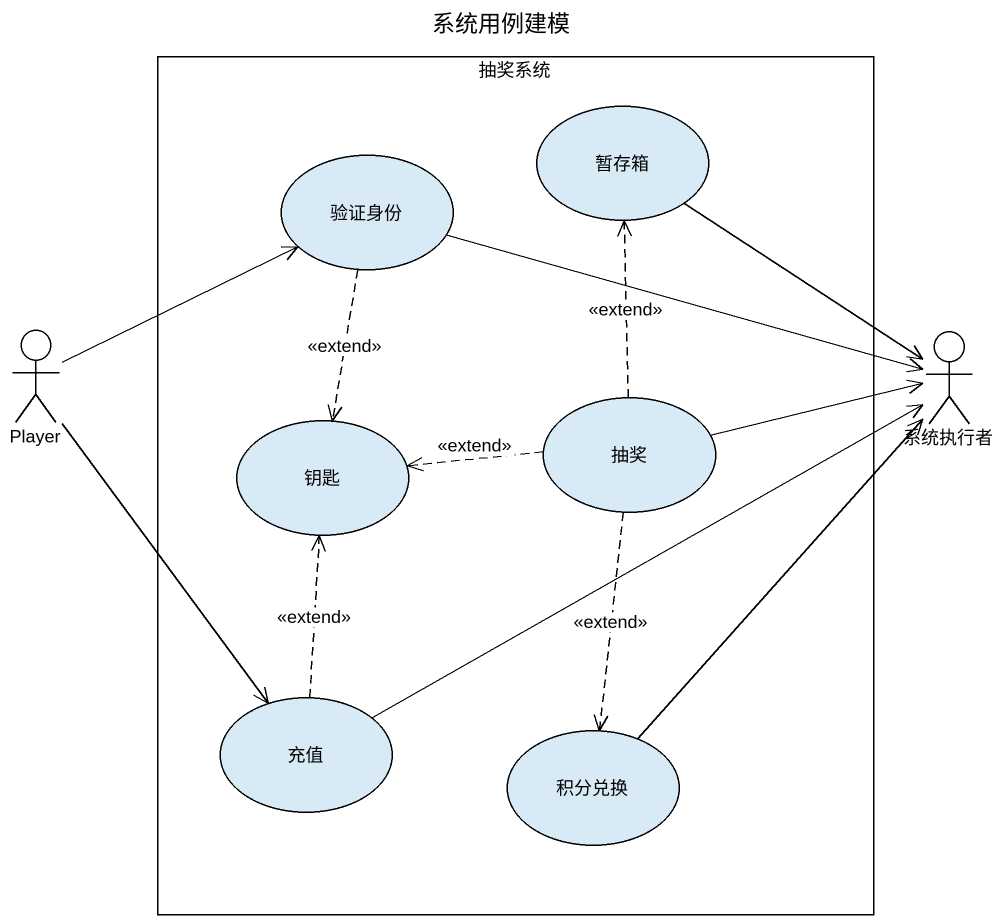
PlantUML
@startuml
title 系统用例建模
rectangle 抽奖系统 {
  usecase 暂存箱
  usecase 验证身份
  usecase 抽奖
  usecase 钥匙
  usecase 充值
  usecase 积分兑换
}
actor Player
actor 系统执行者
暂存箱 --> 系统执行者
验证身份 -right-> 系统执行者
验证身份 ..> 钥匙 : <<extend>>
Player -right-> 验证身份
Player --> 充值
抽奖 .up.> 暂存箱 : <<extend>>
抽奖 -right-> 系统执行者
抽奖 .left.> 钥匙 : <<extend>>
抽奖 ..> 积分兑换 : <<extend>>
充值 -right-> 系统执行者
充值 .up.> 钥匙 : <<extend>>
积分兑换 -up-> 系统执行者
@enduml
